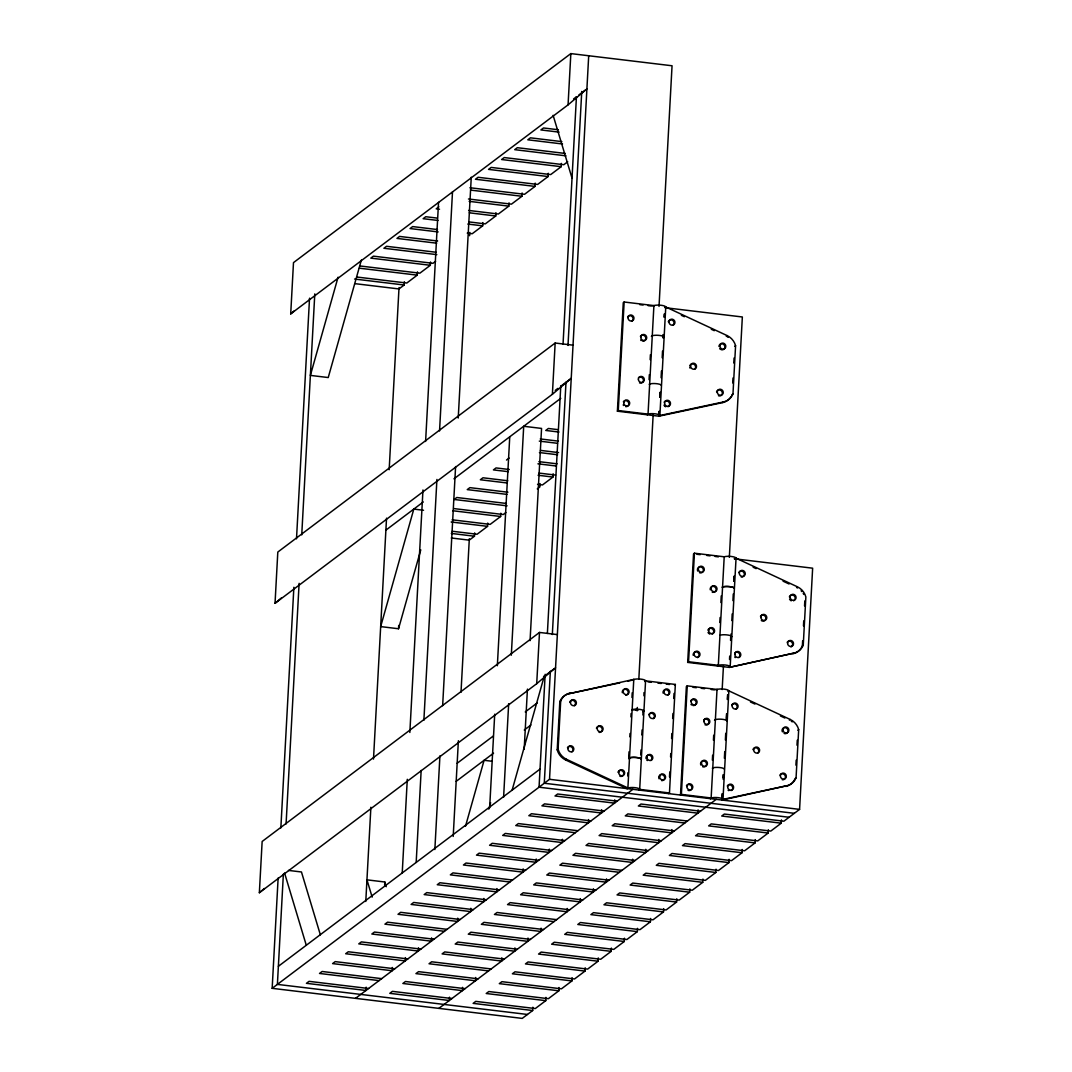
<?xml version="1.0" encoding="UTF-8"?>
<svg xmlns="http://www.w3.org/2000/svg" width="1072" height="1072" viewBox="0 0 1072 1072"><rect width="100%" height="100%" fill="white"/><g stroke="black" fill="none" stroke-linecap="round" stroke-linejoin="round"><path stroke-width="1.5" d="M555.551 667.762L536.71 683.695L259.357 892.721L262.144 841.48L539.497 632.44L557.346 634.597M560.562 386.376L571.229 378.336L552.388 394.282L275.035 603.308L277.809 552.053L555.162 343.027L573.024 345.171M586.907 88.909L568.066 104.855L290.713 313.882L293.487 262.627L570.84 53.6L672.05 65.767L659.025 306.404M532.864 1007.224L532.677 1010.521L522.225 1018.4L272.167 988.33L278.13 878.048M280.851 827.919L293.875 587.282M296.502 538.827L309.54 298.19M283.37 874.095L277.393 984.391L527.451 1014.46M286.077 823.966L299.115 583.342M301.741 534.874L314.793 293.889M365.78 901.472L370.885 807.256M373.498 759.07L386.536 518.165M389.163 469.71L399.025 287.564M366.155 987.178L365.967 990.474L306.431 983.319L309.058 981.349L368.594 988.505M354.832 283.638L398.958 288.944L404.184 285.005L404.358 281.722M357.177 277.072L406.797 283.035L417.263 275.142L417.437 271.859M384.634 885.325L384.821 882.001L366.959 879.844L372.158 897.13M423.547 510.272L413.805 509.093L380.667 626.597L398.529 628.755L398.704 625.418M392.312 967.467L392.138 970.75L332.601 963.594L335.214 961.624L394.751 968.78M360.339 266.017L419.876 273.172L430.341 265.28L430.529 261.997M402.228 872.956L407.293 779.304M409.839 732.471L422.971 489.971M425.597 441.463L438.542 202.3M405.404 957.604L405.216 960.901L345.68 953.732L348.306 951.762L407.842 958.917M416.177 862.437L421.162 770.46M423.882 720.29L436.92 479.452M439.547 430.944L452.505 191.794M418.482 947.742L418.308 951.038L358.772 943.869L361.385 941.899L420.921 949.068M434.857 849.533L439.922 755.881M442.642 705.711L455.6 466.548M458.226 418.04L471.265 177.215M431.56 937.879L431.386 941.176L371.85 934.02L374.463 932.05L433.999 939.206M469.59 235.706L469.777 232.423M467.245 233.133L472.216 233.736L482.681 225.844L482.856 222.561M453.201 836.441L458.387 740.712M461 692.311L469.322 538.747M449.503 997.201L449.329 1000.498L389.793 993.342L392.406 991.359L451.942 998.528M451.272 537.983L469.241 540.154L474.467 536.214L474.655 532.918M457.731 918.168L457.556 921.451L398.02 914.295L400.633 912.326L460.169 919.481M468.759 221.891L485.294 223.874L495.76 215.981L495.934 212.698M462.581 987.352L462.407 990.635L402.871 983.48L405.484 981.51L465.02 988.665M452.277 531.256L477.094 534.245L487.559 526.352L487.733 523.069M470.809 908.306L470.635 911.589L411.099 904.433L413.712 902.463L473.248 909.619M468.611 210.434L498.373 214.011L508.838 206.132L509.026 202.836M475.673 977.49L475.499 980.773L415.949 973.617L418.576 971.647L478.112 978.803M452.129 519.813L490.172 524.382L500.637 516.49L500.812 513.207M483.901 898.443L483.713 901.74L424.177 894.571L426.79 892.601L486.34 899.77M468.464 198.99L511.465 204.149L521.93 196.27L522.104 192.973M489.649 807.779L494.715 714.193M497.341 665.739L509.749 436.786M496.979 888.581L496.805 891.877L437.269 884.722L439.882 882.738L499.418 889.907M469.965 187.734L524.543 194.3L535.008 186.407L535.183 183.124M503.599 797.26L508.677 703.688M511.304 655.22L523.699 426.267L541.561 428.425L530.064 640.654M501.83 957.765L501.656 961.061L442.12 953.892L444.733 951.923L504.269 959.078M535.008 186.407L475.472 179.252L478.085 177.282L537.621 184.438L548.087 176.545L548.274 173.262M524.181 749.274L527.437 689.122M514.922 947.903L514.734 951.199L455.198 944.043L457.824 942.06L517.361 949.229M540.06 483.619L539.886 486.916L537.273 488.886M523.149 868.869L522.962 872.152L463.426 864.997L466.039 863.027L525.588 870.183M548.087 176.545L488.551 169.389L491.164 167.42L550.713 174.575L561.179 166.683L561.353 163.4M536.71 683.695L539.497 632.44M552.388 394.282L555.162 343.027M568.066 104.855L570.84 53.6M528 938.054L527.826 941.337L468.29 934.181L470.903 932.211L530.439 939.367M537.541 484.343L542.499 484.946L552.964 477.053L553.152 473.77M545.166 674.288L539.055 787.196L789.113 817.266M547.377 633.458L560.763 386.148M563.028 344.367L576.441 96.694M536.228 859.007L536.054 862.29L476.504 855.134L479.13 853.165L538.667 860.32M550.351 671.286L544.281 783.243L794.339 813.313M552.335 634.53L566.003 382.195M567.999 345.439L581.748 91.442M541.079 928.191L540.904 931.474L481.368 924.319L483.981 922.349L543.517 929.504M272.167 988.33L549.521 779.304L588.702 55.744M549.32 849.145L549.145 852.428L489.596 845.272L492.222 843.302L551.758 850.458M557.212 749.864L559.825 701.624A14.74 13.789 53 0 1 569.245 693.651L633.78 679.407L627.897 787.947L627.026 788.603L565.654 759.981A14.74 13.789 53 0 1 557.212 749.864L558.083 749.207L560.696 700.967A14.74 13.789 53 0 1 570.116 692.994M532.677 1010.521L473.141 1003.365L475.754 1001.382L535.303 1008.551L545.769 1000.658L545.943 997.375M562.398 839.282L562.224 842.565L502.688 835.41L505.301 833.44L564.837 840.595M545.769 1000.658L486.219 993.503L488.845 991.533L548.382 998.689L558.847 990.796L559.021 987.513M567.249 908.466L567.075 911.763L507.538 904.594L510.151 902.624L569.688 909.78M558.847 990.796L499.311 983.64L501.924 981.671L561.46 988.826L571.925 980.934L572.113 977.651M580.327 898.604L580.153 901.9L520.617 894.745L523.23 892.762L582.766 899.931M588.568 819.557L588.394 822.854L528.844 815.698L531.471 813.715L591.007 820.884M571.925 980.934L512.389 973.778L515.002 971.808L574.552 978.964L585.017 971.085L585.191 967.788M658.784 416.177L617.392 411.192L623.274 302.666L624.145 302.009L653.907 305.587L648.037 414.114L647.166 414.77A6.218 1.461 3.1 0 1 655.233 413.819A6.218 1.461 3.1 0 1 658.798 416.164L659.052 411.407M617.392 411.192L618.263 410.536L624.145 302.009M593.419 888.755L593.231 892.038L533.695 884.882L536.322 882.913L595.858 890.068M601.647 809.708L601.472 812.991L541.936 805.836L544.549 803.866L604.085 811.022M585.017 971.085L525.468 963.916L528.094 961.946L587.63 969.101L598.096 961.222L598.27 957.926M606.497 878.893L606.323 882.176L546.787 875.02L549.4 873.05L608.936 880.206M614.725 799.846L614.551 803.129L555.015 795.973L557.628 794.004L617.164 801.159M598.096 961.222L538.559 954.067L541.172 952.083L600.709 959.252L611.174 951.36L611.362 948.077M627.71 775.914L627.884 772.738M628.741 756.792L629.009 751.807M629.827 736.826L630.001 733.503M630.912 716.873L631.086 713.55M631.957 697.524L632.212 692.767M649.069 379.635L649.337 374.651M650.141 359.669L650.409 354.685M611.174 951.36L551.638 944.204L554.251 942.234L613.787 949.39L624.266 941.497L624.44 938.214M637.116 710.883L637.304 707.453M638.832 679.166L653.21 413.779M632.668 859.168L632.493 862.451L572.957 855.295L575.57 853.325L635.106 860.481M659.829 397.122L660.084 392.365M663.206 334.611L663.032 337.774A6.218 1.461 3.1 0 0 660.245 335.536A6.218 1.461 3.1 0 0 651.789 336.032M664.158 317.151L664.332 313.975M640.721 754.902L641.002 749.918M641.806 734.95L642.074 729.952M642.892 714.984L643.066 711.661L643.937 711.004M643.924 695.795L643.991 692.592M731.131 396.546A14.74 13.789 53 0 1 722.662 402.59L659.012 416.177L659.267 411.42M660.044 397.136L660.298 392.379M661.089 377.706L661.451 371.059M662.174 357.753L662.536 351.093M663.421 334.611L663.26 337.787L664.131 337.131M664.372 317.165L664.546 313.989M638.818 790.037L639.689 789.381L645.572 680.854L675.347 684.432L669.464 792.972L668.593 793.628M659.012 416.177L659.883 415.521L665.766 306.981L727.138 335.603A14.74 13.789 53 0 1 735.58 345.72L732.967 393.96A14.74 13.789 53 0 1 723.546 401.933L722.662 402.59M624.266 941.497L564.716 934.342L567.343 932.372L626.879 939.528L637.344 931.635L637.518 928.352M645.759 849.305L645.572 852.588L586.036 845.433L588.649 843.463L648.198 850.619M637.344 931.635L577.808 924.479L580.421 922.51L639.957 929.665L650.423 921.786L650.597 918.49M658.838 839.443L658.664 842.739L599.114 835.57L601.74 833.601L661.277 840.756M669.491 776.932L669.772 771.92M670.576 756.886L670.764 753.549M671.581 738.528L671.849 733.516M672.667 718.481L672.935 713.47M673.752 698.448L674.02 693.437M650.423 921.786L590.886 914.617L593.499 912.647L653.036 919.803L663.501 911.924L663.689 908.627M671.916 829.581L671.742 832.877L612.206 825.708L614.819 823.738L674.355 830.907M717.583 665.993A6.218 1.461 3.1 0 1 725.53 665.029A6.218 1.461 3.1 0 1 729.081 667.374L687.688 662.402L693.557 553.862L694.428 553.206L724.203 556.797L718.32 665.323L717.449 665.98M687.246 685.866L686.375 686.522L680.506 795.049L681.377 794.392L687.246 685.866L717.021 689.443L711.138 797.983L710.267 798.64M687.688 662.402L688.559 661.746L694.428 553.206M663.501 911.924L603.965 904.768L606.591 902.785L666.127 909.954L676.593 902.061L676.767 898.778M676.593 902.061L617.057 894.906L619.67 892.936L679.206 900.091L689.671 892.199L689.845 888.916M698.086 809.869L697.912 813.152L638.363 805.997L640.989 804.027L700.525 811.182M689.671 892.199L630.135 885.043L632.748 883.073L692.284 890.229L702.75 882.336L702.937 879.053M712.357 760.169L712.625 755.184M713.429 740.203L713.697 735.218M719.808 622.524L720.076 617.539M720.893 602.571L721.242 595.911M732.725 382.972L732.993 377.987M733.797 363.019L734.065 358.021M722.166 689.564L723.453 665.819M729.335 557.333L742.347 316.977L665.524 307.744M702.75 882.336L643.213 875.181L645.84 873.211L705.376 880.367L715.841 872.474L716.029 869.191M721.979 798.439L722.247 793.682M723.104 777.816L723.278 774.641M726.32 718.468L726.575 713.711M727.352 699.426L727.607 694.669M729.509 659.441L729.684 656.265M730.541 640.399L730.715 637.224A6.124 1.434 3.1 0 0 728.571 635.147A6.124 1.434 3.1 0 0 720.17 635.2M733.757 581.051L734.012 576.294M722.206 798.452L722.461 793.695M723.238 779.411L723.493 774.654M724.377 758.239L724.739 751.593M725.369 739.948L725.731 733.302M726.454 720.062L726.789 713.724M727.566 699.44L727.821 694.683M729.737 659.454L729.898 656.278M730.756 640.413L731.117 633.914M731.841 620.608L732.189 613.948M732.913 600.642L733.275 593.995M733.972 581.064L734.24 576.307M722.113 800.034L722.984 799.377L728.866 690.85L790.238 719.473A14.74 13.789 53 0 1 798.68 729.59L796.067 777.816A14.74 13.789 53 0 1 786.647 785.789L723.747 799.685M730.179 666.73L736.049 558.19L797.421 586.813A14.74 13.789 53 0 1 805.863 596.93L803.25 645.17A14.74 13.789 53 0 1 793.829 653.143L729.295 667.387L793.829 653.143M715.841 872.474L656.305 865.318L658.918 863.349L718.468 870.504L728.933 862.612L729.107 859.329M728.933 862.612L669.397 855.456L672.01 853.486L731.546 860.642L742.012 852.749L742.186 849.466M742.012 852.749L682.475 845.594L685.088 843.624L744.625 850.779L755.09 842.9L755.278 839.604M755.09 842.9L695.554 835.731L698.167 833.761L757.716 840.917L768.182 833.038L768.356 829.741M768.182 833.038L708.646 825.882L711.259 823.899L770.795 831.068L781.26 823.175L781.434 819.892M795.92 765.167L796.188 760.182M796.992 745.214L797.273 740.216M792.958 653.799A14.74 13.789 53 0 0 802.379 645.826L802.647 640.842M803.464 625.874L803.732 620.876M804.536 605.908L804.817 600.923M781.26 823.175L721.724 816.02L724.337 814.05L783.873 821.206L799.578 809.373L812.643 568.187L734.186 558.753M338.069 277.206L310.371 375.401L328.233 377.545L361.371 260.04M398.529 628.755L420.773 549.869M465.489 826.298L484.088 760.303L492.209 761.281M488.792 809.132L490.614 802.687M512.121 790.144L544.348 675.856M290.713 313.882L294.478 310.692M275.035 603.308L281.32 597.988M259.357 892.721L264.382 888.474M573.574 98.959L576.24 96.949M578.907 94.939L585.567 89.914M438.837 206.856L436.224 208.826L439.533 209.228M435.58 261.34L432.967 263.31L373.418 256.154L370.805 258.124L430.341 265.28M567.718 161.751L563.792 164.713L504.255 157.557L501.629 159.527L561.179 166.683M653.036 306.244L653.907 305.587M555.229 390.396L557.896 388.386M664.881 307.637L665.766 306.981M385.893 530.131L423.266 501.964M453.979 478.822L560.777 398.328M651.401 336.394L652.285 335.737M506.507 460.035L509.133 458.066M726.267 336.26L727.138 335.603M505.877 512.55L503.25 514.52L453.644 508.557M734.695 346.377L735.58 345.72M732.967 393.96L732.082 394.617A14.74 13.789 53 0 1 731.653 395.608M543.558 676.807L554.224 668.767M457.168 763.251L493.214 736.089M525.253 711.942L537.26 702.884M735.178 558.847L736.049 558.19M559.825 701.624L560.696 700.967M456.19 781.341L493.562 753.16M524.262 730.032L530.948 724.994M632.895 680.063L633.78 679.407M644.701 681.511L645.572 680.854M278.372 966.301L540.033 769.106M565.654 759.981L566.525 759.324L627.897 787.947M730.93 637.237L731.801 636.58M674.476 685.088L675.347 684.432M716.15 690.1L717.021 689.443M628.661 758.453L629.532 757.797M727.995 691.507L728.866 690.85M802.379 645.826L803.25 645.17M714.515 720.25L715.386 719.593M355.515 998.354L632.869 789.327M789.367 720.129L790.238 719.473M797.809 730.246L798.68 729.59M438.863 1008.377L716.217 799.35M796.067 777.816L795.196 778.473A14.74 13.789 53 0 1 785.776 786.446M659.883 415.521L723.546 401.933M569.245 693.651L619.844 682.851M628.004 681.109L631.274 680.412M722.984 799.377L786.647 785.789M558.391 129.766L543.504 127.97L540.891 129.94L559.088 132.124M561.849 141.611L530.426 137.832L527.813 139.802L562.532 143.983M565.292 153.457L517.334 147.695L514.721 149.665L565.989 155.829M470.662 190.106L521.93 196.27M469.147 201.348L508.838 206.132M469.295 212.805L495.76 215.981M437.336 218.112L425.758 216.718L423.132 218.688L438.019 220.47M467.794 224.061L482.681 225.844M437.483 229.555L412.666 226.581L410.053 228.55L438.167 231.927M437.631 241.012L399.588 236.43L396.975 238.413L436.666 243.183M436.116 252.255L386.51 246.292L383.897 248.262L436.813 254.627M359.375 268.188L417.263 275.142M639.81 304.649L643.12 305.051M648.078 305.641L651.387 306.043M354.564 279.042L404.184 285.005M618.263 410.536L648.037 414.114M558.298 429.671L548.382 428.478L545.755 430.462L558.994 432.043M540.261 438.944L558.445 441.128M539.296 441.115L557.48 443.299M540.409 450.387L558.592 452.585M539.444 452.558L557.628 454.756M538.894 461.643L557.092 463.828M537.93 463.814L556.127 465.998M509.28 469.509L496.041 467.928L493.428 469.898L508.316 471.68M539.042 473.087L555.591 475.084M538.077 475.258L552.964 477.053M507.766 480.765L482.963 477.777L480.35 479.76L506.815 482.936M507.914 492.222L469.884 487.639L467.258 489.609L506.962 494.393M506.413 503.465L456.793 497.502L454.18 499.472L507.11 505.837M452.679 510.728L500.637 516.49M451.165 521.984L487.559 526.352M696.867 554.264L700.177 554.666M706.796 555.457L710.106 555.859M715.064 556.448L718.374 556.85M451.312 533.427L474.467 536.214M688.559 661.746L718.32 665.323M648.011 681.913L651.32 682.301M657.927 683.105L661.236 683.494M666.194 684.097L669.504 684.499M692.994 687.313L696.304 687.715M701.262 688.304L704.572 688.706M711.178 689.51L714.488 689.899M632.038 709.57L637.987 710.28M639.689 789.381L669.464 792.972M681.377 794.392L711.138 797.983M549.521 779.304L799.578 809.373M687.447 821.045L627.897 813.889L625.284 815.859L684.82 823.015M577.915 830.733L518.379 823.577L515.766 825.547L575.302 832.716M622.015 870.343L562.478 863.188L559.865 865.158L619.402 872.313M512.496 880.045L452.96 872.889L450.347 874.859L509.883 882.015M288.475 870.41L301.46 871.978L320.367 934.838M556.609 919.642L497.073 912.486L494.447 914.456L553.983 921.612M447.091 929.344L387.555 922.188L384.928 924.158L444.465 931.313M491.19 968.941L431.654 961.785L429.041 963.755L488.577 970.91M381.672 978.642L322.136 971.487L319.523 973.456L379.059 980.612M681.35 315.315L684.351 316.722M711.285 329.278L714.287 330.685M753.147 567.222L756.135 568.629M783.083 581.185L789.072 583.985M750.454 701.972L754.943 704.063M780.389 715.935L784.878 718.026M708.056 632.373L708.096 632.493A3.109 2.908 53 0 0 708.538 633.177M700.874 765.033L700.646 764.376A3.109 2.908 53 0 1 702.951 760.946A3.109 2.908 53 0 1 706.488 763.505L706.542 764.296A3.109 2.908 53 0 1 702.642 766.761M553.125 115.334L572.033 178.193M384.821 882.001L386.228 886.705M284.549 872.97L306.284 945.263M566.525 759.324A14.74 13.789 53 0 1 558.083 749.207M617.954 772.269A3.109 2.908 53 0 1 621.72 770.58A3.109 2.908 53 0 1 623.623 774.52A3.109 2.908 53 0 1 619.871 776.222M567.477 747.653A3.109 2.908 53 0 1 571.912 747.291A3.109 2.908 53 0 1 571.966 751.861M569.701 702.214A3.109 2.908 53 0 1 574.163 700.9A3.109 2.908 53 0 1 574.525 705.724M622.336 692.726A3.109 2.908 53 0 1 624.641 689.283A3.109 2.908 53 0 1 628.165 691.855A3.109 2.908 53 0 1 625.86 695.299M596.421 728.236A3.109 2.908 53 0 1 599.931 726.454A3.109 2.908 53 0 1 602.209 729.992A3.109 2.908 53 0 1 599.087 732.377M633.083 680.104A6.218 1.461 3.1 0 1 640.239 679.058A6.218 1.461 3.1 0 1 645.25 681.176M631.77 709.919A6.124 1.434 3.1 0 1 640.105 709.436A6.124 1.434 3.1 0 1 642.865 711.647M628.849 758.494A6.218 1.461 3.1 0 1 635.187 757.381A6.218 1.461 3.1 0 1 641.244 759.19M627.214 788.644A6.218 1.461 3.1 0 1 635.16 787.679A6.218 1.461 3.1 0 1 638.711 790.024M659.749 775.217A3.109 2.908 53 0 1 664.546 776.785A3.109 2.908 53 0 1 661.571 780.617M659.079 778.795A3.109 2.908 53 0 1 659.24 775.78M647.354 760.557A3.109 2.908 53 0 1 646.764 760.008M646.068 758.561A3.109 2.908 53 0 1 646.483 756.309M646.992 755.747A3.109 2.908 53 0 1 651.2 756.256A3.109 2.908 53 0 1 650.972 760.517M648.908 714.381A3.109 2.908 53 0 1 654.054 714.997L654.322 715.761A3.109 2.908 53 0 1 653.384 718.588M663.086 693.075A3.109 2.908 53 0 1 666.931 689.819A3.109 2.908 53 0 1 668.003 695.018M628.902 758.52A6.124 1.434 3.1 0 1 635.16 757.422A6.124 1.434 3.1 0 1 641.136 759.204M635.455 709.57A4.556 1.072 3.1 0 1 637.733 709.557M727.258 336.782A14.74 13.789 53 0 1 728.223 337.358M668.285 321.721A3.109 2.908 53 0 1 672.747 320.421A3.109 2.908 53 0 1 673.109 325.231M718.964 346.417A3.109 2.908 53 0 1 722.367 343.804A3.109 2.908 53 0 1 724.846 347.65A3.109 2.908 53 0 1 721.014 349.593M720.304 349.204A3.109 2.908 53 0 1 719.714 348.655M716.552 391.789A3.109 2.908 53 0 1 720.304 390.087A3.109 2.908 53 0 1 722.206 394.04A3.109 2.908 53 0 1 718.454 395.729M665.725 406.77A3.109 2.908 53 0 1 665.029 406.382M664.439 405.832A3.109 2.908 53 0 1 663.997 405.149M664.158 402.134A3.109 2.908 53 0 1 668.874 402.08A3.109 2.908 53 0 1 668.003 406.744M689.993 368.071A3.109 2.908 53 0 1 689.738 367.321M689.819 365.753A3.109 2.908 53 0 1 694.294 364.453A3.109 2.908 53 0 1 694.643 369.264M649.23 384.299A6.124 1.434 3.1 0 1 656.037 383.629A6.124 1.434 3.1 0 1 661.21 385.344M653.411 305.882A6.218 1.461 3.1 0 1 661.116 305.279A6.218 1.461 3.1 0 1 665.323 307.316M627.629 316.856A3.109 2.908 53 0 1 632.065 316.508A3.109 2.908 53 0 1 632.118 321.064M640.386 336.34A3.109 2.908 53 0 1 645.532 336.956A3.109 2.908 53 0 1 642.718 341.164M641.244 340.588A3.109 2.908 53 0 1 640.654 340.025M639.528 382.905A3.109 2.908 53 0 0 643.441 380.439L643.374 379.649A3.109 2.908 53 0 0 638.47 377.692M623.355 401.826A3.109 2.908 53 0 1 628.514 402.456A3.109 2.908 53 0 1 625.686 406.663M623.636 405.524A3.109 2.908 53 0 1 623.194 404.841M796.55 587.469A14.74 13.789 53 0 1 797.555 587.979M801.119 590.739A14.74 13.789 53 0 1 801.883 591.597M803.209 593.432A14.74 13.789 53 0 1 803.772 594.424M738.916 572.247A3.109 2.908 53 0 1 744.062 572.863A3.109 2.908 53 0 1 741.248 577.071M791.297 600.802A3.109 2.908 53 0 1 790.6 600.414M790.01 599.864A3.109 2.908 53 0 1 789.568 599.181M789.394 596.863A3.109 2.908 53 0 1 790.238 595.603M790.881 595.188A3.109 2.908 53 0 1 794.888 596.782A3.109 2.908 53 0 1 793.575 600.776M787.17 642.302A3.109 2.908 53 0 1 791.886 642.235A3.109 2.908 53 0 1 791.015 646.912M735.325 657.592A3.109 2.908 53 0 1 734.735 657.042M734.963 652.781A3.109 2.908 53 0 1 739.171 653.29A3.109 2.908 53 0 1 738.943 657.551M760.45 616.266A3.109 2.908 53 0 1 764.577 615.663A3.109 2.908 53 0 1 765.448 619.911A3.109 2.908 53 0 1 761.321 620.527M722.072 587.242A6.218 1.461 3.1 0 1 728.987 586.558A6.218 1.461 3.1 0 1 734.226 588.3A6.124 1.434 3.1 0 0 729.724 586.679A6.124 1.434 3.1 0 0 722.783 586.96M724.364 556.77A6.218 1.461 3.1 0 1 732.886 556.716A6.218 1.461 3.1 0 1 734.963 558.834M697.751 571.081A3.109 2.908 53 0 1 699.802 566.887A3.109 2.908 53 0 1 703.393 570.25A3.109 2.908 53 0 1 699.48 572.703M710.254 589.801A3.109 2.908 53 0 1 712.558 586.357A3.109 2.908 53 0 1 716.083 588.93A3.109 2.908 53 0 1 713.778 592.36M713.001 592.374A3.109 2.908 53 0 1 712.237 592.186M709.825 634.115A3.109 2.908 53 0 1 709.128 633.726M707.922 630.162A3.109 2.908 53 0 1 708.766 628.902M709.409 628.5A3.109 2.908 53 0 1 713.671 630.859L713.738 631.649A3.109 2.908 53 0 1 712.103 634.088M693.222 655.287A3.109 2.908 53 0 1 693.316 653.732M694.16 652.473A3.109 2.908 53 0 1 698.609 653.304A3.109 2.908 53 0 1 697.497 657.645M791.324 721.228A14.74 13.789 53 0 1 792.248 721.885M731.734 704.894A3.109 2.908 53 0 1 736.169 704.532A3.109 2.908 53 0 1 736.209 709.101M782.386 731.828A3.109 2.908 53 0 1 784.436 727.633A3.109 2.908 53 0 1 788.027 730.997A3.109 2.908 53 0 1 784.114 733.449M779.987 774.949A3.109 2.908 53 0 1 785.146 775.579A3.109 2.908 53 0 1 782.319 779.786M728.839 790.64A3.109 2.908 53 0 1 728.129 790.252M727.272 786.004A3.109 2.908 53 0 1 731.988 785.937A3.109 2.908 53 0 1 731.117 790.6M752.933 749.609A3.109 2.908 53 0 1 757.395 748.31A3.109 2.908 53 0 1 757.757 753.12M710.401 798.64A6.218 1.461 3.1 0 1 718.347 797.675A6.218 1.461 3.1 0 1 721.898 800.02M712.331 768.155A6.124 1.434 3.1 0 1 719.151 767.485A6.124 1.434 3.1 0 1 724.324 769.214M714.944 719.915A6.124 1.434 3.1 0 1 721.764 719.245A6.124 1.434 3.1 0 1 726.937 720.974M716.525 689.738A6.218 1.461 3.1 0 1 724.216 689.149A6.218 1.461 3.1 0 1 728.437 691.172M690.73 700.726A3.109 2.908 53 0 1 695.889 701.343A3.109 2.908 53 0 1 693.061 705.55M691.601 704.974A3.109 2.908 53 0 1 691.011 704.425M703.996 719.634A3.109 2.908 53 0 1 708.9 721.577A3.109 2.908 53 0 1 705.054 724.833M686.469 785.696A3.109 2.908 53 0 1 690.368 784.932A3.109 2.908 53 0 1 691.708 788.871A3.109 2.908 53 0 1 688.036 790.332M618.691 772.376A3.109 2.908 53 0 0 623.02 775.525A3.109 2.908 53 0 0 623.301 770.312A3.109 2.908 53 0 0 618.691 772.376M567.865 748.457A3.109 2.908 53 0 0 572.193 751.606A3.109 2.908 53 0 0 572.475 746.38A3.109 2.908 53 0 0 567.865 748.457M570.425 702.321A3.109 2.908 53 0 0 574.753 705.47A3.109 2.908 53 0 0 575.034 700.244A3.109 2.908 53 0 0 570.425 702.321M597.144 728.357A3.109 2.908 53 0 0 601.472 731.493A3.109 2.908 53 0 0 601.754 726.28A3.109 2.908 53 0 0 597.144 728.357M623.154 691.279A3.109 2.908 53 0 0 627.468 694.428A3.109 2.908 53 0 0 627.75 689.202A3.109 2.908 53 0 0 623.154 691.279M659.628 776.584A3.109 2.908 53 0 0 663.957 779.733A3.109 2.908 53 0 0 664.238 774.52A3.109 2.908 53 0 0 659.628 776.584M646.885 757.113A3.109 2.908 53 0 0 651.2 760.262A3.109 2.908 53 0 0 651.481 755.036A3.109 2.908 53 0 0 646.885 757.113M663.903 691.628A3.109 2.908 53 0 0 668.231 694.763A3.109 2.908 53 0 0 668.513 689.551A3.109 2.908 53 0 0 663.903 691.628M649.297 715.185A3.109 2.908 53 0 0 653.612 718.334A3.109 2.908 53 0 0 653.907 713.108A3.109 2.908 53 0 0 649.297 715.185M669.008 321.828A3.109 2.908 53 0 0 673.337 324.977A3.109 2.908 53 0 0 673.618 319.764A3.109 2.908 53 0 0 669.008 321.828M719.835 345.76A3.109 2.908 53 0 0 724.163 348.909A3.109 2.908 53 0 0 724.444 343.683A3.109 2.908 53 0 0 719.835 345.76M717.275 391.896A3.109 2.908 53 0 0 721.603 395.045A3.109 2.908 53 0 0 721.885 389.819A3.109 2.908 53 0 0 717.275 391.896M690.556 365.86A3.109 2.908 53 0 0 694.884 369.009A3.109 2.908 53 0 0 695.165 363.797A3.109 2.908 53 0 0 690.556 365.86M664.56 402.938A3.109 2.908 53 0 0 668.874 406.087A3.109 2.908 53 0 0 669.156 400.861A3.109 2.908 53 0 0 664.56 402.938M628.018 317.66A3.109 2.908 53 0 0 632.346 320.809A3.109 2.908 53 0 0 632.627 315.597A3.109 2.908 53 0 0 628.018 317.66M640.775 337.144A3.109 2.908 53 0 0 645.089 340.28A3.109 2.908 53 0 0 645.384 335.067A3.109 2.908 53 0 0 640.775 337.144M623.743 402.63A3.109 2.908 53 0 0 628.071 405.779A3.109 2.908 53 0 0 628.353 400.553A3.109 2.908 53 0 0 623.743 402.63M638.363 379.073A3.109 2.908 53 0 0 642.677 382.222A3.109 2.908 53 0 0 642.959 376.996A3.109 2.908 53 0 0 638.363 379.073M739.305 573.038A3.109 2.908 53 0 0 743.633 576.187A3.109 2.908 53 0 0 743.914 570.974A3.109 2.908 53 0 0 739.305 573.038M790.131 596.97A3.109 2.908 53 0 0 794.446 600.119A3.109 2.908 53 0 0 794.727 594.893A3.109 2.908 53 0 0 790.131 596.97M787.572 643.106A3.109 2.908 53 0 0 791.886 646.255A3.109 2.908 53 0 0 792.168 641.029A3.109 2.908 53 0 0 787.572 643.106M760.839 617.07A3.109 2.908 53 0 0 765.167 620.219A3.109 2.908 53 0 0 765.448 614.993A3.109 2.908 53 0 0 760.839 617.07M734.843 654.148A3.109 2.908 53 0 0 739.171 657.297A3.109 2.908 53 0 0 739.452 652.071A3.109 2.908 53 0 0 734.843 654.148M698.314 568.87A3.109 2.908 53 0 0 702.629 572.019A3.109 2.908 53 0 0 702.91 566.793A3.109 2.908 53 0 0 698.314 568.87M711.058 588.34A3.109 2.908 53 0 0 715.386 591.489A3.109 2.908 53 0 0 715.667 586.277A3.109 2.908 53 0 0 711.058 588.34M694.04 653.84A3.109 2.908 53 0 0 698.368 656.989A3.109 2.908 53 0 0 698.649 651.763A3.109 2.908 53 0 0 694.04 653.84M708.646 630.282A3.109 2.908 53 0 0 712.974 633.418A3.109 2.908 53 0 0 713.255 628.205A3.109 2.908 53 0 0 708.646 630.282M732.122 705.698A3.109 2.908 53 0 0 736.437 708.847A3.109 2.908 53 0 0 736.732 703.621A3.109 2.908 53 0 0 732.122 705.698M782.949 729.617A3.109 2.908 53 0 0 787.263 732.766A3.109 2.908 53 0 0 787.545 727.553A3.109 2.908 53 0 0 782.949 729.617M780.376 775.753A3.109 2.908 53 0 0 784.704 778.902A3.109 2.908 53 0 0 784.985 773.689A3.109 2.908 53 0 0 780.376 775.753M753.656 749.73A3.109 2.908 53 0 0 757.984 752.879A3.109 2.908 53 0 0 758.266 747.653A3.109 2.908 53 0 0 753.656 749.73M727.66 786.794A3.109 2.908 53 0 0 731.988 789.943A3.109 2.908 53 0 0 732.27 784.731A3.109 2.908 53 0 0 727.66 786.794M691.118 701.53A3.109 2.908 53 0 0 695.447 704.679A3.109 2.908 53 0 0 695.728 699.453A3.109 2.908 53 0 0 691.118 701.53M703.875 721A3.109 2.908 53 0 0 708.203 724.149A3.109 2.908 53 0 0 708.485 718.923A3.109 2.908 53 0 0 703.875 721M686.857 786.486A3.109 2.908 53 0 0 691.185 789.635A3.109 2.908 53 0 0 691.467 784.423A3.109 2.908 53 0 0 686.857 786.486M701.463 762.929A3.109 2.908 53 0 0 705.791 766.078A3.109 2.908 53 0 0 706.073 760.852A3.109 2.908 53 0 0 701.463 762.929"/></g></svg>
